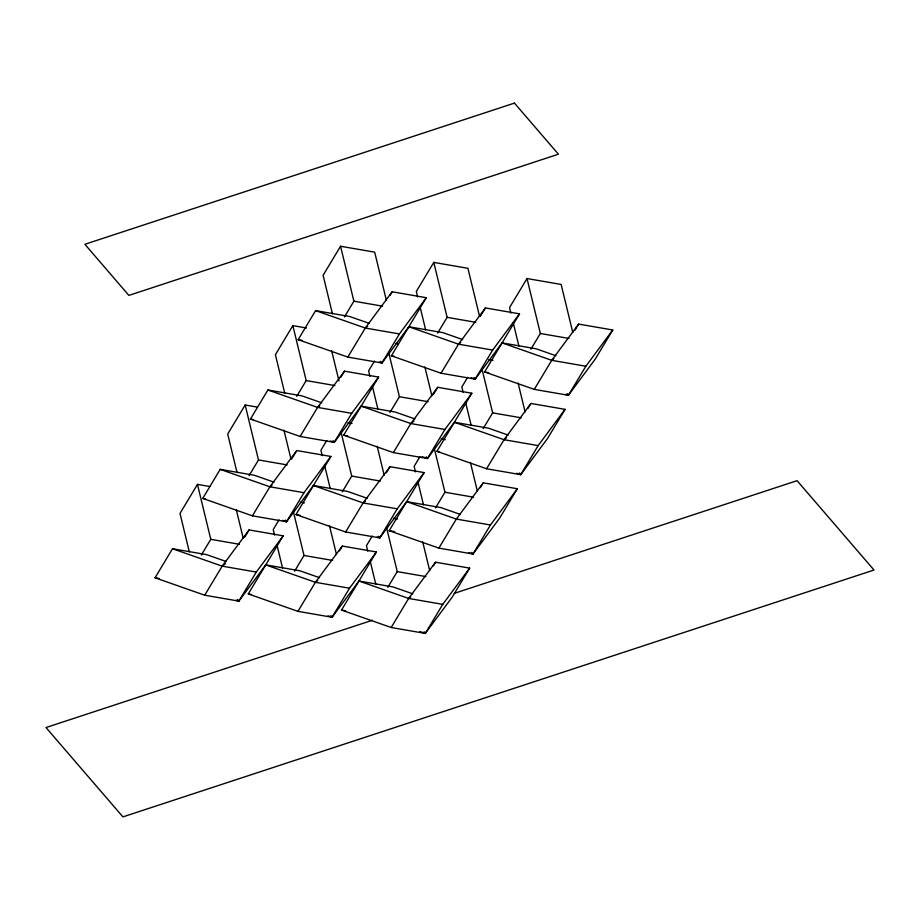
<?xml version="1.0" encoding="UTF-8"?>
<svg xmlns="http://www.w3.org/2000/svg" width="920" height="920" viewBox="0 0 920 920"><rect width="100%" height="100%" fill="white"/><g stroke="black" fill="none" stroke-linecap="round" stroke-linejoin="round"><path stroke-width="1.38" d="M209.737 486.507L197.455 484.38L179.998 513.429L189.324 551.896M257.439 407.134L245.157 405.007L227.7 434.056L237.026 472.523M306.509 327.991L292.859 325.622L275.402 354.683L284.728 393.139M386.354 300.242L374.681 252.16L340.561 246.249L323.104 275.31L332.43 313.766M319.539 577.691L299.851 570.791L265.73 564.88L238.843 601.116L204.711 595.206L155.043 577.783L172.5 548.734L206.632 554.645L226.308 561.545M367.241 498.318L347.553 491.418L313.433 485.507L286.545 521.743L252.413 515.832L202.745 498.41L220.202 469.361L254.334 475.272L274.01 482.172M414.943 418.945L395.255 412.045L361.134 406.134L334.247 442.37L300.115 436.459L250.447 419.037L267.904 389.988L302.036 395.899L321.712 402.799M462.645 339.572L442.957 332.66L408.836 326.761L381.949 362.997L347.817 357.086L298.149 339.664L315.606 310.615L349.738 316.514L369.414 323.426M201.33 555.059L210.783 539.327L197.455 484.38M249.032 475.686L258.486 459.954L245.157 405.007M296.734 396.313L306.188 380.581L292.859 325.622M344.436 316.94L353.889 301.197L340.561 246.249M204.711 595.206L222.18 566.156L249.067 529.92L283.188 535.831L248.273 593.929L297.942 611.351L332.062 617.262L358.961 581.026L393.081 586.937L412.769 593.837M252.413 515.832L269.882 486.784L296.769 450.547L330.889 456.447L295.975 514.556L345.644 531.978L379.764 537.889L406.663 501.653L440.784 507.564L460.46 514.464M300.115 436.459L317.584 407.41L344.471 371.162L378.591 377.073L343.678 435.183L393.346 452.605L427.466 458.516L454.365 422.28L488.485 428.191L508.162 435.091M347.817 357.086L365.286 328.037L392.173 291.789L426.293 297.7L391.379 355.81L441.048 373.232L475.168 379.143L502.067 342.895L536.188 348.806L555.864 355.718M244.708 537.176L249.067 529.92M291.674 459.011L296.769 450.547M340.837 377.223L344.471 371.162M389.988 295.423L392.173 291.789M279.047 519.892L273.228 529.575L274.551 535.072M326.749 440.519L320.93 450.202L322.253 455.699M374.452 361.146L368.621 370.829L369.955 376.326M479.573 316.388L467.912 268.306L433.791 262.395L416.323 291.456L417.657 296.941M236.152 600.173L238.843 601.116L256.3 572.067L283.188 535.831M282.509 520.329L286.545 521.743L304.002 492.694L330.889 456.447M330.211 440.956L334.247 442.37L351.704 413.322L378.591 377.073M379.258 362.054L381.949 362.997L399.406 333.948L426.293 297.7M294.561 571.205L304.014 555.473L293.353 511.508M342.263 491.832L351.716 476.1L341.055 432.135M389.965 412.459L399.418 396.727L388.757 352.762M437.667 333.086L447.12 317.342L433.791 262.395M297.942 611.351L315.399 582.303L342.297 546.066L376.418 551.977L341.504 610.075L391.172 627.497L425.293 633.408L452.191 597.172L469.648 568.123L435.528 562.212L408.629 598.448L391.172 627.497M345.644 531.978L363.101 502.929L389.999 466.693L424.12 472.592L389.206 530.702L438.874 548.124L472.995 554.035L499.882 517.799L517.351 488.738L483.23 482.839L456.331 519.075L438.874 548.124M393.346 452.605L410.803 423.556L437.702 387.308L471.822 393.219L436.908 451.329L486.576 468.751L520.697 474.662L547.584 438.426L565.053 409.365L530.92 403.454L504.034 439.702L486.576 468.751M441.048 373.232L458.505 344.183L485.403 307.935L519.524 313.846L484.598 371.956L534.278 389.378L568.399 395.289L595.286 359.041L612.755 329.992L578.622 324.082L551.735 360.329L534.278 389.378M339.388 550.908L342.297 546.066M386.365 472.742L389.999 466.693M433.331 394.577L437.702 387.308M480.309 316.411L485.403 307.935M372.266 536.038L366.447 545.721L367.781 551.218M419.968 456.665L414.149 466.348L415.483 471.845M467.671 377.292L461.851 386.975L463.185 392.472M572.803 332.534L561.142 284.452L527.01 278.541L509.553 307.602L510.887 313.087M328.037 615.848L332.062 617.262L349.531 588.213L376.418 551.977M377.085 536.947L379.764 537.889L397.233 508.841L424.12 472.592M422.096 456.63L427.466 458.516L444.935 429.467L471.822 393.219M471.143 377.729L475.168 379.143L492.637 350.083L519.524 313.846M387.78 587.351L397.244 571.619L386.572 527.654M435.482 507.978L444.947 492.246L434.274 448.281M483.184 428.605L492.648 412.861L481.976 368.909M530.886 349.232L540.351 333.488L527.01 278.541M433.343 565.834L435.528 562.212M480.309 487.68L483.23 482.839M528.011 408.296L530.92 403.454M574.988 330.142L578.622 324.082M419.922 631.534L425.293 633.408L442.75 604.359L469.648 568.123M468.97 552.621L472.995 554.035L490.452 524.986L517.351 488.738M516.672 473.248L520.697 474.662L538.154 445.613L565.053 409.365M565.719 394.346L568.399 395.289L585.856 366.229L612.755 329.992M315.606 310.615L365.286 328.037L367.666 326.221M267.904 389.988L317.584 407.41L319.757 405.743M220.202 469.361L269.882 486.784L272.055 485.127M408.836 326.761L458.505 344.183L460.69 342.516M172.5 548.734L222.18 566.156L225.446 563.672M361.134 406.134L410.803 423.556L414.069 421.061M313.433 485.507L363.101 502.929L365.286 501.273M502.067 342.895L551.735 360.329L553.909 358.662M265.73 564.88L315.399 582.303L317.791 580.485M454.365 422.28L504.034 439.702L505.39 438.667M505.735 438.403L506.414 437.885M406.663 501.653L456.331 519.075L457.688 518.04M358.961 581.026L408.629 598.448L410.803 596.793M372.37 620.264L46 727.547L122.923 816.891L874 570.02L797.077 480.677L454.308 593.342M353.889 301.197L382.559 306.164M447.12 317.342L475.778 322.31M540.351 333.488L569.009 338.456M365.286 328.037L399.406 333.948M458.505 344.183L492.637 350.083M551.735 360.329L585.856 366.229M395.646 343.424L398.372 343.896M488.865 359.57L492.959 360.284M298.149 339.664L302.243 340.377M391.379 355.81L394.105 356.281M484.598 371.956L488.704 372.669M306.188 380.581L334.857 385.537M399.418 396.727L428.076 401.683M492.648 412.861L521.306 417.829M317.584 407.41L351.704 413.322M410.803 423.556L444.935 429.467M504.034 439.702L538.154 445.613M347.944 422.797L352.038 423.51M441.163 438.943L445.257 439.656M250.447 419.037L253.184 419.508M343.678 435.183L347.772 435.896M436.908 451.329L439.633 451.8M258.486 459.954L287.155 464.91M351.716 476.1L380.374 481.056M444.947 492.246L473.604 497.202M269.882 486.784L304.002 492.694M363.101 502.929L397.233 508.841M456.331 519.075L490.452 524.986M300.242 502.182L304.336 502.883M393.461 518.328L397.555 519.029M202.745 498.41L205.482 498.881M295.975 514.556L300.07 515.269M389.206 530.702L394.657 531.645M210.783 539.327L239.453 544.295M304.014 555.473L332.672 560.441M397.244 571.619L425.902 576.575M222.18 566.156L256.3 572.067M315.399 582.303L349.531 588.213M408.629 598.448L442.75 604.359M155.043 577.783L159.137 578.496M248.273 593.929L250.999 594.4M341.504 610.075L345.598 610.788M567.237 393.61L568.399 395.289M474.007 377.464L475.168 379.143M519.535 472.983L520.697 474.662M380.788 361.318L381.949 362.997M426.305 456.837L427.466 458.516M471.834 552.356L472.995 554.035M333.086 440.691L334.247 442.37M378.603 536.21L379.764 537.889M424.131 631.73L425.293 633.408M285.384 520.064L286.545 521.743M330.901 615.595L332.062 617.262M237.682 599.449L238.843 601.116M513.222 322.713L518.891 346.058M518.098 383.065L525.101 411.907M465.52 402.086L471.19 425.431M470.396 462.438L477.399 491.28M419.991 306.567L425.661 329.912M424.879 366.919L431.871 395.761M418.151 482.827L423.487 504.815M422.694 541.811L429.697 570.653M372.289 385.94L377.959 409.285M377.177 446.292L384.169 475.134M331.648 350.773L338.985 380.995M370.449 562.212L375.785 584.188M324.587 465.313L330.257 488.669M329.475 525.665L336.467 554.507M283.946 430.146L290.95 458.988M276.885 544.686L282.555 568.042M236.244 509.519L243.248 538.372M514.441 103.109L84.882 244.294L128.88 295.4L558.428 154.203L514.441 103.109"/></g></svg>
